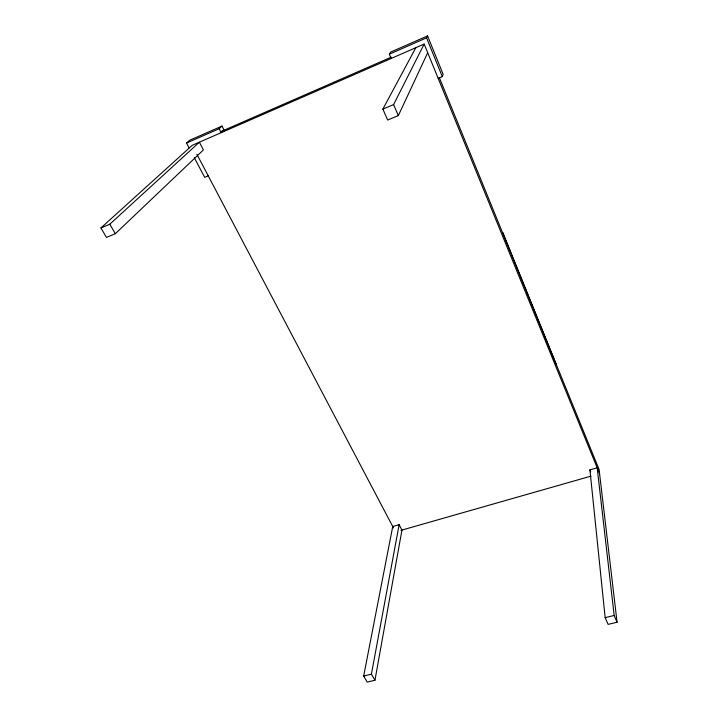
<?xml version="1.0" encoding="UTF-8"?>
<svg xmlns="http://www.w3.org/2000/svg" width="718" height="718" viewBox="0 0 718 718"><rect width="100%" height="100%" fill="white"/><g stroke="black" fill="none" stroke-linecap="round" stroke-linejoin="round"><path stroke-width="1.08" d="M502.86 233.458L502.905 232.74L556.324 364.582M374.949 680.251L401.954 530.063L399.136 524.661L392.728 526.5L363.667 676.051L367.221 682.1L374.949 680.251L371.412 674.175L399.136 524.661M438.177 78.379L442.315 76.629L443.141 74.313L427.56 35.9L390.673 52.082L389.318 54.182L391.139 58.472M415.839 47.684L382.865 109.109L387.648 120.05L398.337 115.589L427.704 52.728M382.865 109.109L393.59 104.586L424.167 44.058L599.584 473.683M389.318 54.182L426.564 37.866L427.56 35.9M223.433 130.505L221.126 132.695L219.125 128.764L222.015 126.063L224.474 130.891M115.329 233.709L203.4 149.927L199.362 142.191L109.8 224.213L100.933 227.956L106.47 237.407L115.329 233.709L109.8 224.213M100.933 227.956L192.182 145.332L424.167 44.058M189.148 147.935L186.554 143.026L189.723 140.234L222.015 126.063M186.554 143.026L219.125 128.764M221.288 131.439L391.202 57.198M208.238 175.847L204.684 177.355L194.327 157.736M589.927 469.859L597.179 467.777L614.15 615.47L617.067 622.228L608.101 624.373L605.157 617.642L589.927 469.859L590.743 471.816M400.931 530.36L590.995 476.133M363.667 676.051L371.412 674.175M605.157 617.642L614.15 615.47M196.867 154.244L393.473 527.927M393.59 104.586L398.337 115.589M439.353 77.679L599.09 469.491L617.067 622.228M426.564 37.866L442.315 76.629"/></g></svg>
